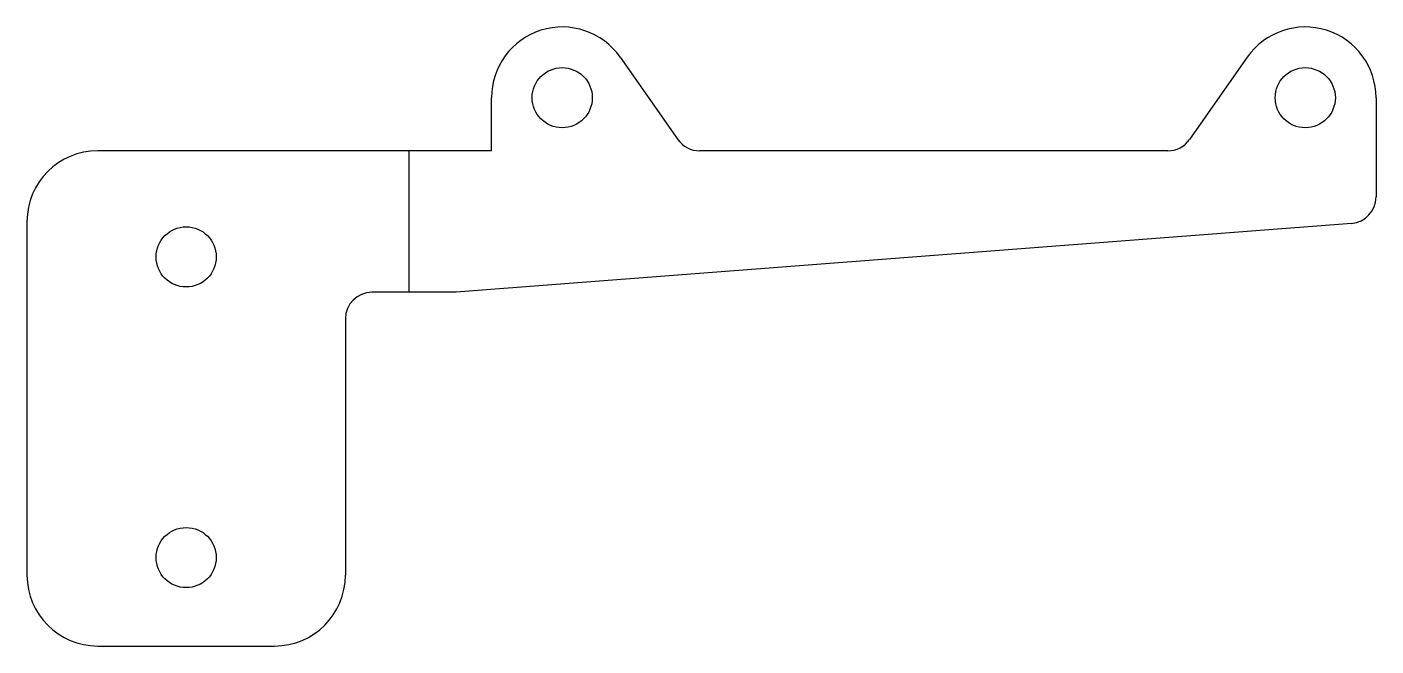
# Model space of a CAD drawing. Header units: millimetres. Extents: x -21.5 to 54.8, y -27 to 8.
import ezdxf

# ---------------------------------------------------------------- set-up
doc = ezdxf.new("R2010")
doc.units = ezdxf.units.MM
doc.layers.add('Unfold_Sketch002', color=7, linetype='CONTINUOUS')
doc.layers.add('Unfold_Sketch_bends001', color=1, linetype='CONTINUOUS')

msp = doc.modelspace()

# ---------------------------------------------------------------- linework, layer by layer
at = {"layer": 'Unfold_Sketch002'}
for p, q in [((12.032, 6.294), (15.292, 1.64)), ((47.479, 6.294), (44.22, 1.64)), ((4.756, 1), (4.756, 4)), ((54.756, 4), (54.756, -1.611)), ((4.756, 1), (-17.5, 1)), ((42.991, 1), (16.52, 1)), ((-21.5, -3), (-21.5, -23)), ((53.371, -3.107), (2.756, -7)), ((1.856, -7), (-2, -7)), ((2.756, -7), (1.856, -7)), ((-3.5, -8.5), (-3.5, -23)), ((-17.5, -27), (-7.5, -27))]:
    msp.add_line(p, q, dxfattribs=at)
for centre in [(8.756, 4), (50.756, 4), (-12.5, -5), (-12.5, -22)]:
    msp.add_circle(centre, 1.7, dxfattribs=at)
for centre, radius, start, end in [((8.756, 4), 4, 35, 180), ((50.756, 4), 4, 0, 145), ((16.52, 2.5), 1.5, -145, -90), ((42.991, 2.5), 1.5, -90, -35), ((-17.5, -3), 4, 90, 180), ((53.256, -1.611), 1.5, -85.60129, 0), ((-2, -8.5), 1.5, 90, 180), ((-17.5, -23), 4, 180, -90), ((-7.5, -23), 4, -90, 0)]:
    msp.add_arc(centre, radius, start, end, dxfattribs=at)
at = {"layer": 'Unfold_Sketch_bends001'}
msp.add_line((0.09, 1), (0.09, -7), dxfattribs=at)

doc.saveas('drawing.dxf')
